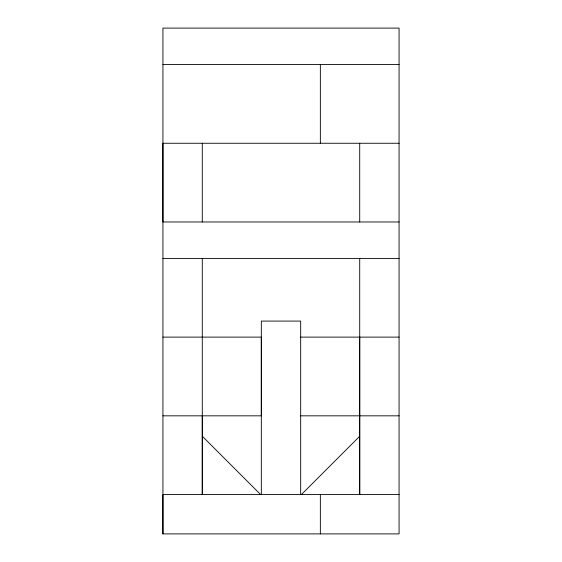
<?xml version="1.0" encoding="UTF-8"?>
<svg xmlns="http://www.w3.org/2000/svg" width="562" height="562" viewBox="0 0 562 562"><rect width="100%" height="100%" fill="white"/><g stroke="black" fill="none" stroke-linecap="round" stroke-linejoin="round"><path stroke-width="0.84" d="M162.931 533.9L162.931 28.1L399.069 28.1L399.069 533.9L162.931 533.9L162.931 494.546L399.069 494.546M202.285 415.831L202.285 494.546L202.285 258.408M359.715 337.116L359.715 494.546L359.715 258.408M301.408 494.546L359.715 436.238M162.931 64.539L399.069 64.539M399.069 143.254L162.931 143.254L162.931 221.969L399.069 221.969M162.931 258.408L399.069 258.408M162.931 337.116L261.323 337.116L261.323 415.831L162.931 415.831M300.677 337.116L399.069 337.116M300.677 415.831L399.069 415.831M202.285 436.238L260.592 494.546M359.715 143.254L359.715 221.969M320.354 64.539L320.354 143.254M320.354 494.546L320.354 533.9M300.677 494.546L300.677 321.085L261.323 321.085L261.323 494.546M202.285 143.254L202.285 221.969"/></g></svg>
